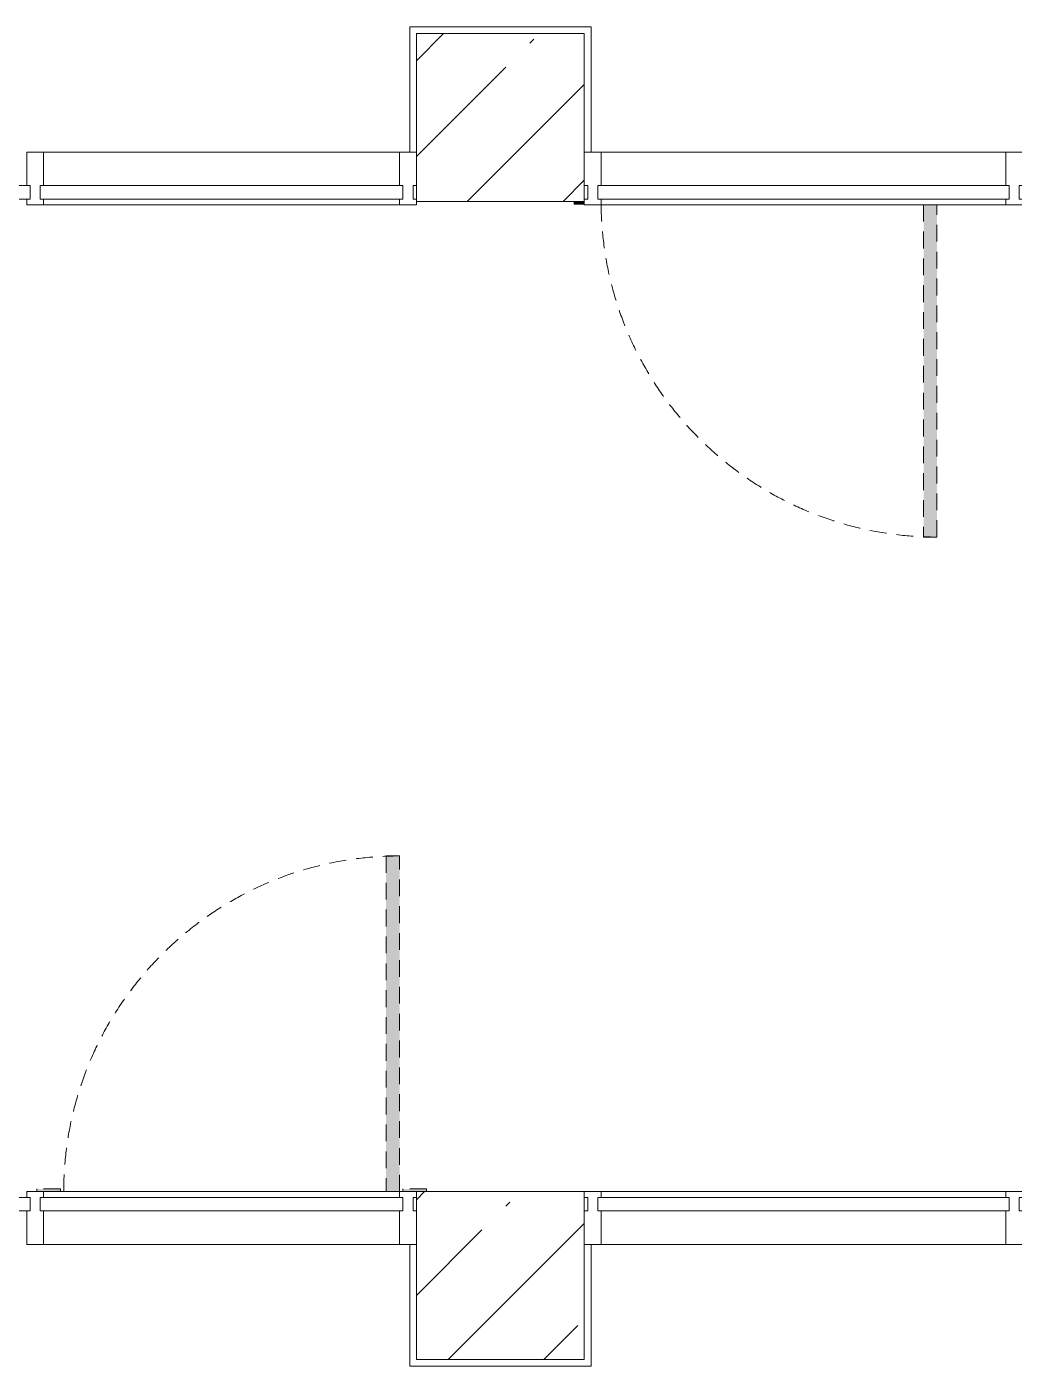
# Model space of a CAD drawing. Header units: millimetres. Extents: x 63482 to 319368, y -8553 to 29000.
# Drawn here: x 212209 to 215149, y 15130 to 19120 of the extents above; entities that cross this region are included whole.
import ezdxf

# ---------------------------------------------------------------- set-up
doc = ezdxf.new("R2010")
doc.units = ezdxf.units.MM
doc.linetypes.add('200_ШТРИХ__ш1_п0_6_', pattern=[80, 50, -30])
for name, color, linetype, lineweight in [('A-DETL-MBND', 7, '200_ШТРИХ__ш1_п0_6_', 9), ('A-GLAZ-CURT', 7, 'Continuous', 5), ('A-GLAZ-CWMG-2', 7, 'Continuous', 5), ('S-COLS', 7, 'Continuous', 5)]:
    doc.layers.add(name, color=color, linetype=linetype, lineweight=lineweight)
doc.layers.add('A-FLOR-2', color=7, linetype='Continuous', lineweight=5, true_color=0xaaaaaa)

# ---------------------------------------------------------------- blocks, each defined once
blk = doc.blocks.new('110_Дверь_СКБ_1Ст_Внутренняя1 - Д-4 1100x2100h_су мгн-V80-Общий план 3 этажа с размещением фрагментов 3_1-3_8')
at = {"layer": 'A-DETL-MBND'}
for points in [[(-487.5, 1100), (-487.5, 110), (-447.5, 110), (-447.5, 1100)], [(562.5, 108), (562.5, 100), (592.5, 100), (592.5, 108)]]:
    blk.add_hatch(color=256, dxfattribs=at).paths.add_polyline_path(points)
for p, q in [((-487.5, 1100), (-487.5, 110)), ((-447.5, 1100), (-487.5, 1100)), ((-447.5, 110), (-447.5, 1100)), ((592.5, 108), (562.5, 108)), ((592.5, 100), (592.5, 108))]:
    blk.add_line(p, q, dxfattribs=at)
blk.add_arc((-487.5, 100), 1000, 0.5796, 90, dxfattribs=at)
blk = doc.blocks.new('BSC_Колонна _Прямоугольная - 500х500-V103-Общий план 3 этажа с размещением фрагментов 3_1-3_8')
at = {"layer": 'S-COLS'}
h = blk.add_hatch(dxfattribs=at)
h.set_pattern_fill('FP_85', color=256, style=0, pattern_type=2)
h.set_pattern_definition([(45, (-78830, -15400), (-285.1231, 285.1231), []), (45, (-78544.88, -15400), (-285.1231, 285.1231), [504.031, -100.806, 16.764, -84.042])])
h.paths.add_polyline_path([(-250, -250), (250, -250), (250, 250), (-250, 250)])
for p, q in [((250, 250), (-250, 250)), ((-250, 250), (-250, -250)), ((250, -250), (250, 250)), ((-250, -250), (250, -250))]:
    blk.add_line(p, q, dxfattribs=at)
blk = doc.blocks.new('110_Дверь_СКБ_1Ст_Внутренняя1 - Д-4 _л_ 1100x2100h_су мгн-32399984-Общий план 3 этажа с размещением фрагментов 3_1-3_8')
at = {"layer": 'A-DETL-MBND'}
for points in [[(472.5, 40), (512.5, 40), (512.5, 1040), (472.5, 1040), (472.5, 108)], [(-547.5, 40), (-497.5, 40), (-497.5, 48), (-567.5, 48), (-567.5, 40), (-557.5, 40)], [(562.5, 40), (592.5, 40), (592.5, 48), (522.5, 48), (522.5, 40), (552.5, 40)]]:
    blk.add_hatch(color=256, dxfattribs=at).paths.add_polyline_path(points)
for p, q in [((512.5, 1040), (472.5, 1040)), ((472.5, 1040), (472.5, 40)), ((512.5, 40), (512.5, 1040)), ((-497.5, 48), (-567.5, 48)), ((-567.5, 48), (-567.5, 40)), ((-497.5, 40), (-497.5, 48)), ((592.5, 48), (522.5, 48)), ((522.5, 48), (522.5, 40)), ((592.5, 40), (592.5, 48))]:
    blk.add_line(p, q, dxfattribs=at)
blk.add_arc((512.5, 40), 1000, 90, 180, dxfattribs=at)
blk = doc.blocks.new('BSC_Колонна _Прямоугольная - 500х500-V142-Общий план 3 этажа с размещением фрагментов 3_1-3_8')
at = {"layer": 'S-COLS'}
h = blk.add_hatch(dxfattribs=at)
h.set_pattern_fill('FP_95', color=256, style=0, pattern_type=2)
h.set_pattern_definition([(45, (-78830, -18850), (-285.1231, 285.1231), []), (45, (-78544.88, -18850), (-285.1231, 285.1231), [504.031, -100.806, 16.764, -84.042])])
h.paths.add_polyline_path([(-250, -250), (250, -250), (250, 250), (-250, 250), (-250, -187.4)])
for p, q in [((250, 250), (-250, 250)), ((-250, 250), (-250, -250)), ((250, -250), (250, 250)), ((-250, -250), (250, -250))]:
    blk.add_line(p, q, dxfattribs=at)
blk = doc.blocks.new('Прямоугольный импост - Импост структурный с накладкой - 160мм-23618922-Общий план 3 этажа с размещением фрагментов 3_1-3_8')
at = {"layer": 'A-GLAZ-CWMG-2'}
for p, q in [((-50, 0), (-50, 17)), ((-50, 17), (0, 17)), ((-40, 0), (-50, 0)), ((-40, -40), (-40, 0)), ((0, 0), (-10, 0)), ((-10, 0), (-10, -40)), ((0, 17), (0, 7)), ((-50, -140), (-50, -40)), ((-50, -40), (-40, -40)), ((-10, -40), (0, -40)), ((0, -140), (-50, -140))]:
    blk.add_line(p, q, dxfattribs=at)
blk = doc.blocks.new('Системная панель - Стекло - 40мм-24234970-Общий план 3 этажа с размещением фрагментов 3_1-3_8')
at = {"layer": 'A-GLAZ-CURT'}
h = blk.add_hatch(dxfattribs=at)
h.set_pattern_fill('FP_98', color=256, style=0, pattern_type=2)
h.set_pattern_definition([(45, (-77377.5, -18107), (-1414.214, 1414.214), [1000, -3000]), (45, (-78377.5, -18607), (-1414.214, 1414.214), [3000, -1000]), (45, (-76377.5, -19107), (-1414.214, 1414.214), [1000, -3000])])
h.paths.add_polyline_path([(552.5, 0), (552.5, 40), (-552.5, 40), (-552.5, 0)])
for p, q in [((552.5, 40), (-552.5, 40)), ((-552.5, 40), (-552.5, 0)), ((552.5, 0), (552.5, 40)), ((-552.5, 0), (552.5, 0))]:
    blk.add_line(p, q, dxfattribs=at)
blk = doc.blocks.new('Прямоугольный импост - Импост структурный с накладкой - 160мм-30335138-Общий план 3 этажа с размещением фрагментов 3_1-3_8')
at = {"layer": 'A-GLAZ-CWMG-2'}
for p, q in [((-50, 40), (-50, 140)), ((-50, 140), (0, 140)), ((-40, 40), (-50, 40)), ((-40, 0), (-40, 40)), ((-10, 40), (-10, 0)), ((0, 40), (-10, 40)), ((-50, -17), (-50, 0)), ((-50, 0), (-40, 0)), ((-10, 0), (0, 0)), ((0, -17), (-50, -17))]:
    blk.add_line(p, q, dxfattribs=at)
blk = doc.blocks.new('Системная панель - Стекло - 40мм-30335140-Общий план 3 этажа с размещением фрагментов 3_1-3_8')
at = {"layer": 'A-GLAZ-CURT'}
h = blk.add_hatch(dxfattribs=at)
h.set_pattern_fill('FP_99', color=256, style=0, pattern_type=2)
h.set_pattern_definition([(45, (-77377.5, -15133), (-1414.214, 1414.214), [1000, -3000]), (45, (-78377.5, -15633), (-1414.214, 1414.214), [3000, -1000]), (45, (-76377.5, -16133), (-1414.214, 1414.214), [1000, -3000])])
h.paths.add_polyline_path([(552.5, -40), (552.5, 0), (-552.5, 0), (-552.5, -40), (-330.5, -40)])
for p, q in [((552.5, 0), (-552.5, 0)), ((-552.5, 0), (-552.5, -40)), ((552.5, -40), (552.5, 0)), ((-552.5, -40), (552.5, -40))]:
    blk.add_line(p, q, dxfattribs=at)
blk = doc.blocks.new('Системная панель - Стекло - 40мм-30335156-Общий план 3 этажа с размещением фрагментов 3_1-3_8')
at = {"layer": 'A-GLAZ-CURT'}
h = blk.add_hatch(dxfattribs=at)
h.set_pattern_fill('FP_100', color=256, style=0, pattern_type=2)
h.set_pattern_definition([(45, (-80232.5, -15133), (-1414.214, 1414.214), [1000, -3000]), (45, (-81232.5, -15633), (-1414.214, 1414.214), [3000, -1000]), (45, (-79232.5, -16133), (-1414.214, 1414.214), [1000, -3000])])
h.paths.add_polyline_path([(612.5, -40), (612.5, 0), (-612.5, 0), (-612.5, -40), (-185.6, -40)])
for p, q in [((612.5, 0), (-612.5, 0)), ((-612.5, 0), (-612.5, -40)), ((612.5, -40), (612.5, 0)), ((-612.5, -40), (612.5, -40))]:
    blk.add_line(p, q, dxfattribs=at)
blk = doc.blocks.new('Прямоугольный импост - Импост структурный с накладкой - 160мм-23562106-Общий план 3 этажа с размещением фрагментов 3_1-3_8')
at = {"layer": 'A-GLAZ-CWMG-2'}
for p, q in [((80335, 15650), (79130, 15650)), ((80335, 15493), (79130, 15493))]:
    blk.add_line(p, q, dxfattribs=at)
blk = doc.blocks.new('Прямоугольный импост - Импост структурный с накладкой - 160мм-30335139-Общий план 3 этажа с размещением фрагментов 3_1-3_8')
at = {"layer": 'A-GLAZ-CWMG-2'}
for p, q in [((0, 140), (-50, 140)), ((-50, 140), (-50, 40)), ((-50, 40), (-40, 40)), ((-40, 40), (-40, 0)), ((-10, 0), (-10, 40)), ((-10, 40), (0, 40)), ((-40, 0), (-50, 0)), ((-50, 0), (-50, -17)), ((0, 0), (-10, 0)), ((-50, -17), (0, -17))]:
    blk.add_line(p, q, dxfattribs=at)
blk = doc.blocks.new('Системная панель - Стекло - 40мм-23618921-Общий план 3 этажа с размещением фрагментов 3_1-3_8')
at = {"layer": 'A-GLAZ-CURT'}
h = blk.add_hatch(dxfattribs=at)
h.set_pattern_fill('FP_102', color=256, style=0, pattern_type=2)
h.set_pattern_definition([(45, (-80232.5, -18107), (-1414.214, 1414.214), [1000, -3000]), (45, (-81232.5, -18607), (-1414.214, 1414.214), [3000, -1000]), (45, (-79232.5, -19107), (-1414.214, 1414.214), [1000, -3000])])
h.paths.add_polyline_path([(612.5, 0), (612.5, 40), (-612.5, 40), (-612.5, 0), (-185.6, 0)])
for p, q in [((612.5, 40), (-612.5, 40)), ((-612.5, 40), (-612.5, 0)), ((612.5, 0), (612.5, 40)), ((-612.5, 0), (612.5, 0))]:
    blk.add_line(p, q, dxfattribs=at)
blk = doc.blocks.new('Прямоугольный импост - Импост структурный с накладкой - 160мм-23562040-Общий план 3 этажа с размещением фрагментов 3_1-3_8')
at = {"layer": 'A-GLAZ-CWMG-2'}
for p, q in [((80335, 18747), (79130, 18747)), ((80335, 18590), (79130, 18590))]:
    blk.add_line(p, q, dxfattribs=at)
blk = doc.blocks.new('Прямоугольный импост - Импост структурный с накладкой - 160мм-23618923-Общий план 3 этажа с размещением фрагментов 3_1-3_8')
at = {"layer": 'A-GLAZ-CWMG-2'}
for p, q in [((0, 17), (-50, 17)), ((-50, 17), (-50, 0)), ((-50, 0), (-40, 0)), ((-40, 0), (-40, -40)), ((-10, -40), (-10, 0)), ((-10, 0), (0, 0)), ((0, 7), (0, 17)), ((-40, -40), (-50, -40)), ((-50, -40), (-50, -140)), ((0, -40), (-10, -40)), ((-50, -140), (0, -140))]:
    blk.add_line(p, q, dxfattribs=at)
blk = doc.blocks.new('Прямоугольный импост - Импост структурный с накладкой - 160мм-30335136-Общий план 3 этажа с размещением фрагментов 3_1-3_8')
at = {"layer": 'A-GLAZ-CWMG-2'}
for p, q in [((-25, 40), (-25, 140)), ((-25, 140), (25, 140)), ((25, 140), (25, 40)), ((-15, 40), (-25, 40)), ((-15, 0), (-15, 40)), ((15, 40), (15, 0)), ((25, 40), (15, 40)), ((-25, -17), (-25, 0)), ((-25, 0), (-15, 0)), ((15, 0), (25, 0)), ((25, 0), (25, -17)), ((25, -17), (-25, -17))]:
    blk.add_line(p, q, dxfattribs=at)
blk = doc.blocks.new('Прямоугольный импост - Импост структурный с накладкой - 160мм-23618920-Общий план 3 этажа с размещением фрагментов 3_1-3_8')
at = {"layer": 'A-GLAZ-CWMG-2'}
for p, q in [((-25, 0), (-25, 17)), ((-25, 17), (25, 17)), ((-15, 0), (-25, 0)), ((-15, -40), (-15, 0)), ((25, 0), (15, 0)), ((15, 0), (15, -40)), ((25, 17), (25, 0)), ((-25, -140), (-25, -40)), ((-25, -40), (-15, -40)), ((15, -40), (25, -40)), ((25, -40), (25, -140)), ((25, -140), (-25, -140))]:
    blk.add_line(p, q, dxfattribs=at)
blk = doc.blocks.new('Системная панель - Стекло - 40мм-V169-Общий план 3 этажа с размещением фрагментов 3_1-3_8')
at = {"layer": 'A-GLAZ-CURT'}
for p, q in [((540, 0), (-540, 0)), ((-540, 0), (-540, -40)), ((540, -40), (540, 0)), ((-540, -40), (540, -40))]:
    blk.add_line(p, q, dxfattribs=at)
blk = doc.blocks.new('Прямоугольный импост - Импост структурный с накладкой - 160мм-23562335-Общий план 3 этажа с размещением фрагментов 3_1-3_8')
at = {"layer": 'A-GLAZ-CWMG-2'}
for p, q in [((78530, 15650), (77470, 15650)), ((78530, 15493), (77470, 15493))]:
    blk.add_line(p, q, dxfattribs=at)
blk = doc.blocks.new('Системная панель - Стекло - 40мм-V170-Общий план 3 этажа с размещением фрагментов 3_1-3_8')
at = {"layer": 'A-GLAZ-CURT'}
for p, q in [((540, 40), (-540, 40)), ((-540, 40), (-540, 0)), ((540, 0), (540, 40)), ((-540, 0), (540, 0))]:
    blk.add_line(p, q, dxfattribs=at)
blk = doc.blocks.new('Прямоугольный импост - Импост структурный с накладкой - 160мм-23562401-Общий план 3 этажа с размещением фрагментов 3_1-3_8')
at = {"layer": 'A-GLAZ-CWMG-2'}
for p, q in [((75150, 18747), (74090, 18747)), ((75150, 18590), (74090, 18590))]:
    blk.add_line(p, q, dxfattribs=at)

msp = doc.modelspace()

# ---------------------------------------------------------------- linework, layer by layer
at = {"layer": 'A-FLOR-2'}
for p, q in [((213348.6, 18747), (213348.6, 19120)), ((213348.6, 19120), (213888.6, 19120)), ((213888.6, 19120), (213888.6, 18747)), ((213348.6, 15130), (213348.6, 15493)), ((213888.6, 15493), (213888.6, 15130)), ((213888.6, 15130), (213348.6, 15130))]:
    msp.add_line(p, q, dxfattribs=at)

# ---------------------------------------------------------------- block references
at = {"layer": 'A-DETL-MBND', "rotation": 180}
msp.add_blockref('110_Дверь_СКБ_1Ст_Внутренняя1 - Д-4 1100x2100h_су мгн-V80-Общий план 3 этажа с размещением фрагментов 3_1-3_8', (214431.1, 18700), dxfattribs=at)
at = {"layer": 'A-DETL-MBND'}
msp.add_blockref('110_Дверь_СКБ_1Ст_Внутренняя1 - Д-4 _л_ 1100x2100h_су мгн-32399984-Общий план 3 этажа с размещением фрагментов 3_1-3_8', (212806.1, 15610), dxfattribs=at)
at = {"layer": 'A-GLAZ-CURT'}
for name, p in [('Системная панель - Стекло - 40мм-24234970-Общий план 3 этажа с размещением фрагментов 3_1-3_8', (211666.1, 18607)), ('Системная панель - Стекло - 40мм-V170-Общий план 3 этажа с размещением фрагментов 3_1-3_8', (212788.6, 18607)), ('Системная панель - Стекло - 40мм-23618921-Общий план 3 этажа с размещением фрагментов 3_1-3_8', (214521.1, 18607)), ('Системная панель - Стекло - 40мм-30335140-Общий план 3 этажа с размещением фрагментов 3_1-3_8', (211666.1, 15633)), ('Системная панель - Стекло - 40мм-V169-Общий план 3 этажа с размещением фрагментов 3_1-3_8', (212788.6, 15633)), ('Системная панель - Стекло - 40мм-30335156-Общий план 3 этажа с размещением фрагментов 3_1-3_8', (214521.1, 15633))]:
    msp.add_blockref(name, p, dxfattribs=at)
at = {"layer": 'A-GLAZ-CWMG-2', "extrusion": (0, 0, -1), "rotation": 180}
for name, p in [('Прямоугольный импост - Импост структурный с накладкой - 160мм-23618920-Общий план 3 этажа с размещением фрагментов 3_1-3_8', (-212233.6, 18607)), ('Прямоугольный импост - Импост структурный с накладкой - 160мм-23618922-Общий план 3 этажа с размещением фрагментов 3_1-3_8', (-213368.6, 18607)), ('Прямоугольный импост - Импост структурный с накладкой - 160мм-23618920-Общий план 3 этажа с размещением фрагментов 3_1-3_8', (-215148.6, 18607)), ('Прямоугольный импост - Импост структурный с накладкой - 160мм-30335136-Общий план 3 этажа с размещением фрагментов 3_1-3_8', (-212233.6, 15633)), ('Прямоугольный импост - Импост структурный с накладкой - 160мм-30335138-Общий план 3 этажа с размещением фрагментов 3_1-3_8', (-213368.6, 15633)), ('Прямоугольный импост - Импост структурный с накладкой - 160мм-30335136-Общий план 3 этажа с размещением фрагментов 3_1-3_8', (-215148.6, 15633))]:
    msp.add_blockref(name, p, dxfattribs=at)
at = {"layer": 'A-GLAZ-CWMG-2'}
for name, p in [('Прямоугольный импост - Импост структурный с накладкой - 160мм-23562401-Общий план 3 этажа с размещением фрагментов 3_1-3_8', (138168.6, 0)), ('Прямоугольный импост - Импост структурный с накладкой - 160мм-23562040-Общий план 3 этажа с размещением фрагментов 3_1-3_8', (134788.6, 0)), ('Прямоугольный импост - Импост структурный с накладкой - 160мм-23562335-Общий план 3 этажа с размещением фрагментов 3_1-3_8', (134788.6, 0)), ('Прямоугольный импост - Импост структурный с накладкой - 160мм-23562106-Общий план 3 этажа с размещением фрагментов 3_1-3_8', (134788.6, 0))]:
    msp.add_blockref(name, p, dxfattribs=at)
at = {"layer": 'A-GLAZ-CWMG-2', "rotation": 180}
for name, p in [('Прямоугольный импост - Импост структурный с накладкой - 160мм-23618923-Общий план 3 этажа с размещением фрагментов 3_1-3_8', (213868.6, 18607)), ('Прямоугольный импост - Импост структурный с накладкой - 160мм-30335139-Общий план 3 этажа с размещением фрагментов 3_1-3_8', (213868.6, 15633))]:
    msp.add_blockref(name, p, dxfattribs=at)
at = {"layer": 'S-COLS'}
for name, p in [('BSC_Колонна _Прямоугольная - 500х500-V142-Общий план 3 этажа с размещением фрагментов 3_1-3_8', (213618.6, 18850)), ('BSC_Колонна _Прямоугольная - 500х500-V103-Общий план 3 этажа с размещением фрагментов 3_1-3_8', (213618.6, 15400))]:
    msp.add_blockref(name, p, dxfattribs=at)

doc.saveas('drawing.dxf')
